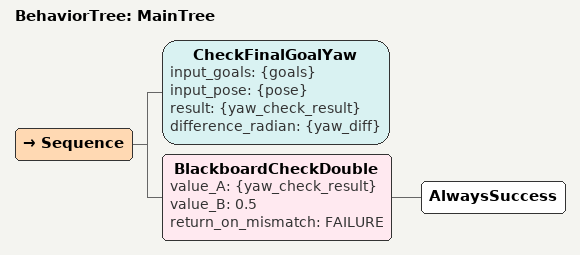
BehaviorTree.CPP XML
<root main_tree_to_execute="MainTree">
  <BehaviorTree ID="MainTree">
    <Sequence>
      <CheckFinalGoalYaw
          input_goals="{goals}"
          input_pose="{pose}"
          result="{yaw_check_result}"
          difference_radian="{yaw_diff}" />

      <BlackboardCheckDouble
          value_A="{yaw_check_result}"
          value_B="0.5"
          return_on_mismatch="FAILURE">
          <AlwaysSuccess/>
      </BlackboardCheckDouble>

    </Sequence>
  </BehaviorTree>
</root>
